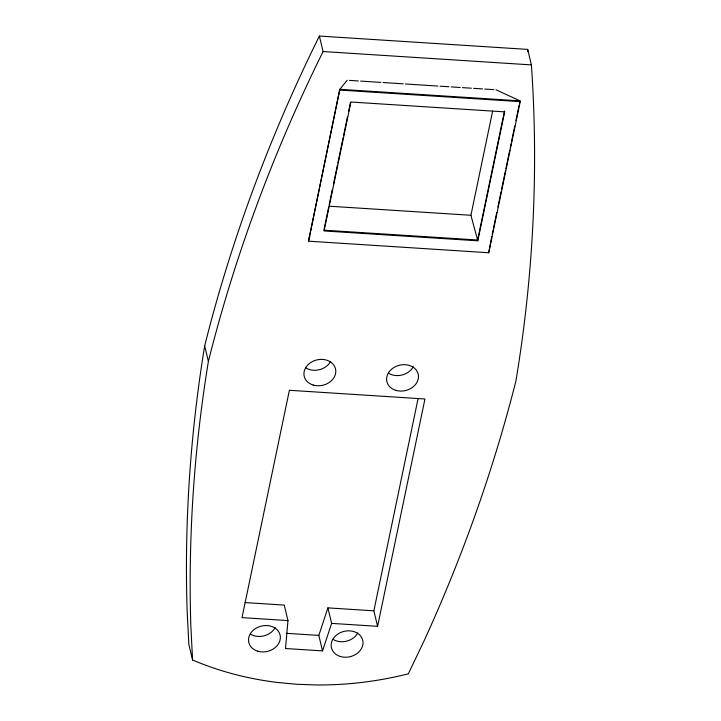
<?xml version="1.0" encoding="UTF-8"?>
<svg xmlns="http://www.w3.org/2000/svg" width="721" height="721" viewBox="0 0 721 721"><rect width="100%" height="100%" fill="white"/><g stroke="black" fill="none" stroke-linecap="round" stroke-linejoin="round"><path stroke-width="1.08" d="M245.023 602.576L284.254 605.09L287.976 620.583L285.507 648.521L322.539 650.892L331.624 623.386L327.902 607.884L373.866 610.831L377.588 626.324L331.624 623.386M495.994 89.783L520.021 100.859L520.211 101.634L488.73 252.738L308.525 241.184L339.816 89.305L347.198 80.238M308.525 241.184L339.816 89.305L520.021 100.859L519.571 103.049M324.108 229.062L328.695 207.026M329.155 204.827L332.372 189.398M333.517 183.891L337.419 165.154M337.879 162.955L343.16 137.612M343.62 135.404L347.522 116.667M348.667 111.16L350.505 102.346M373.866 610.831L418.027 398.866M377.588 626.324L424.948 398.983L289.382 390.286L242.013 617.636L287.976 620.583M477.816 240.796L504.673 111.872L350.92 102.022L324.062 230.945L477.816 240.796L470.921 215.282L492.623 111.124M491.74 236.632L488.73 252.738M492.2 234.442L493.11 230.062M493.561 227.872L496.76 212.542M497.896 207.071L501.095 191.741M501.546 189.551L505.421 170.931M505.881 168.741L509.756 150.13M510.216 147.94L511.126 143.56M511.586 141.37L514.776 126.04M515.921 120.569L519.111 105.239M322.539 650.892L318.817 635.399L327.902 607.884M308.345 240.408L309.859 236.245M319.367 36.05L527.682 49.407L531.404 64.899A1984.264 1605.307 -13.5 0 1 515.894 381.103A1984.462 1605.469 -13.5 0 1 424.39 640.194L408.338 673.811A298.665 241.625 -13.5 0 1 315.347 684.95L296.836 684.256L278.531 682.589A298.665 241.625 -13.5 0 1 192.57 659.985L188.857 644.493L187.09 609.723A1995.854 1614.679 -13.5 0 1 204.665 345.9A1995.665 1614.526 -13.5 0 1 319.367 36.05L323.089 51.542A1995.665 1614.526 -13.5 0 0 208.387 361.392A1995.854 1614.679 -13.5 0 0 190.813 625.215L192.57 659.985M323.089 51.542L531.404 64.899M349.442 80.382L358.391 80.959M360.626 81.103L380.76 82.392M383.004 82.536L403.138 83.825M405.373 83.969L437.818 86.051M440.053 86.196L449.003 86.763M451.247 86.908L460.196 87.484M462.431 87.629L471.381 88.205M473.616 88.35L482.565 88.917M484.809 89.062L493.759 89.638M340.006 90.08L520.211 101.634M329.29 206.206L470.921 215.282M323.873 230.17L477.626 240.021L504.484 111.097L504.673 111.872M286.273 633.317L318.817 635.399M204.665 345.9L208.387 361.392M357.832 632.93A16.096 13.023 -13.5 0 1 333.138 639.446M275.17 627.63A16.096 13.023 -13.5 0 1 250.475 634.147M330.615 361.464A16.096 13.023 -13.5 0 1 305.92 367.989M413.277 366.764A16.096 13.023 -13.5 0 1 388.592 373.289M527.682 49.407A1984.264 1605.307 -13.5 0 1 527.835 51.624M340.375 656.498A16.096 13.023 -13.5 0 0 362.969 641.6A16.096 13.023 -13.5 0 0 337.924 634.011A16.096 13.023 -13.5 0 0 340.375 656.498M257.712 651.198A16.096 13.023 -13.5 0 0 280.307 636.301A16.096 13.023 -13.5 0 0 255.261 628.721A16.096 13.023 -13.5 0 0 257.712 651.198M395.82 390.34A16.096 13.023 -13.5 0 0 418.414 375.443A16.096 13.023 -13.5 0 0 393.369 367.854A16.096 13.023 -13.5 0 0 395.82 390.34M313.157 385.041A16.096 13.023 -13.5 0 0 335.752 370.143A16.096 13.023 -13.5 0 0 310.706 362.555A16.096 13.023 -13.5 0 0 313.157 385.041"/></g></svg>
